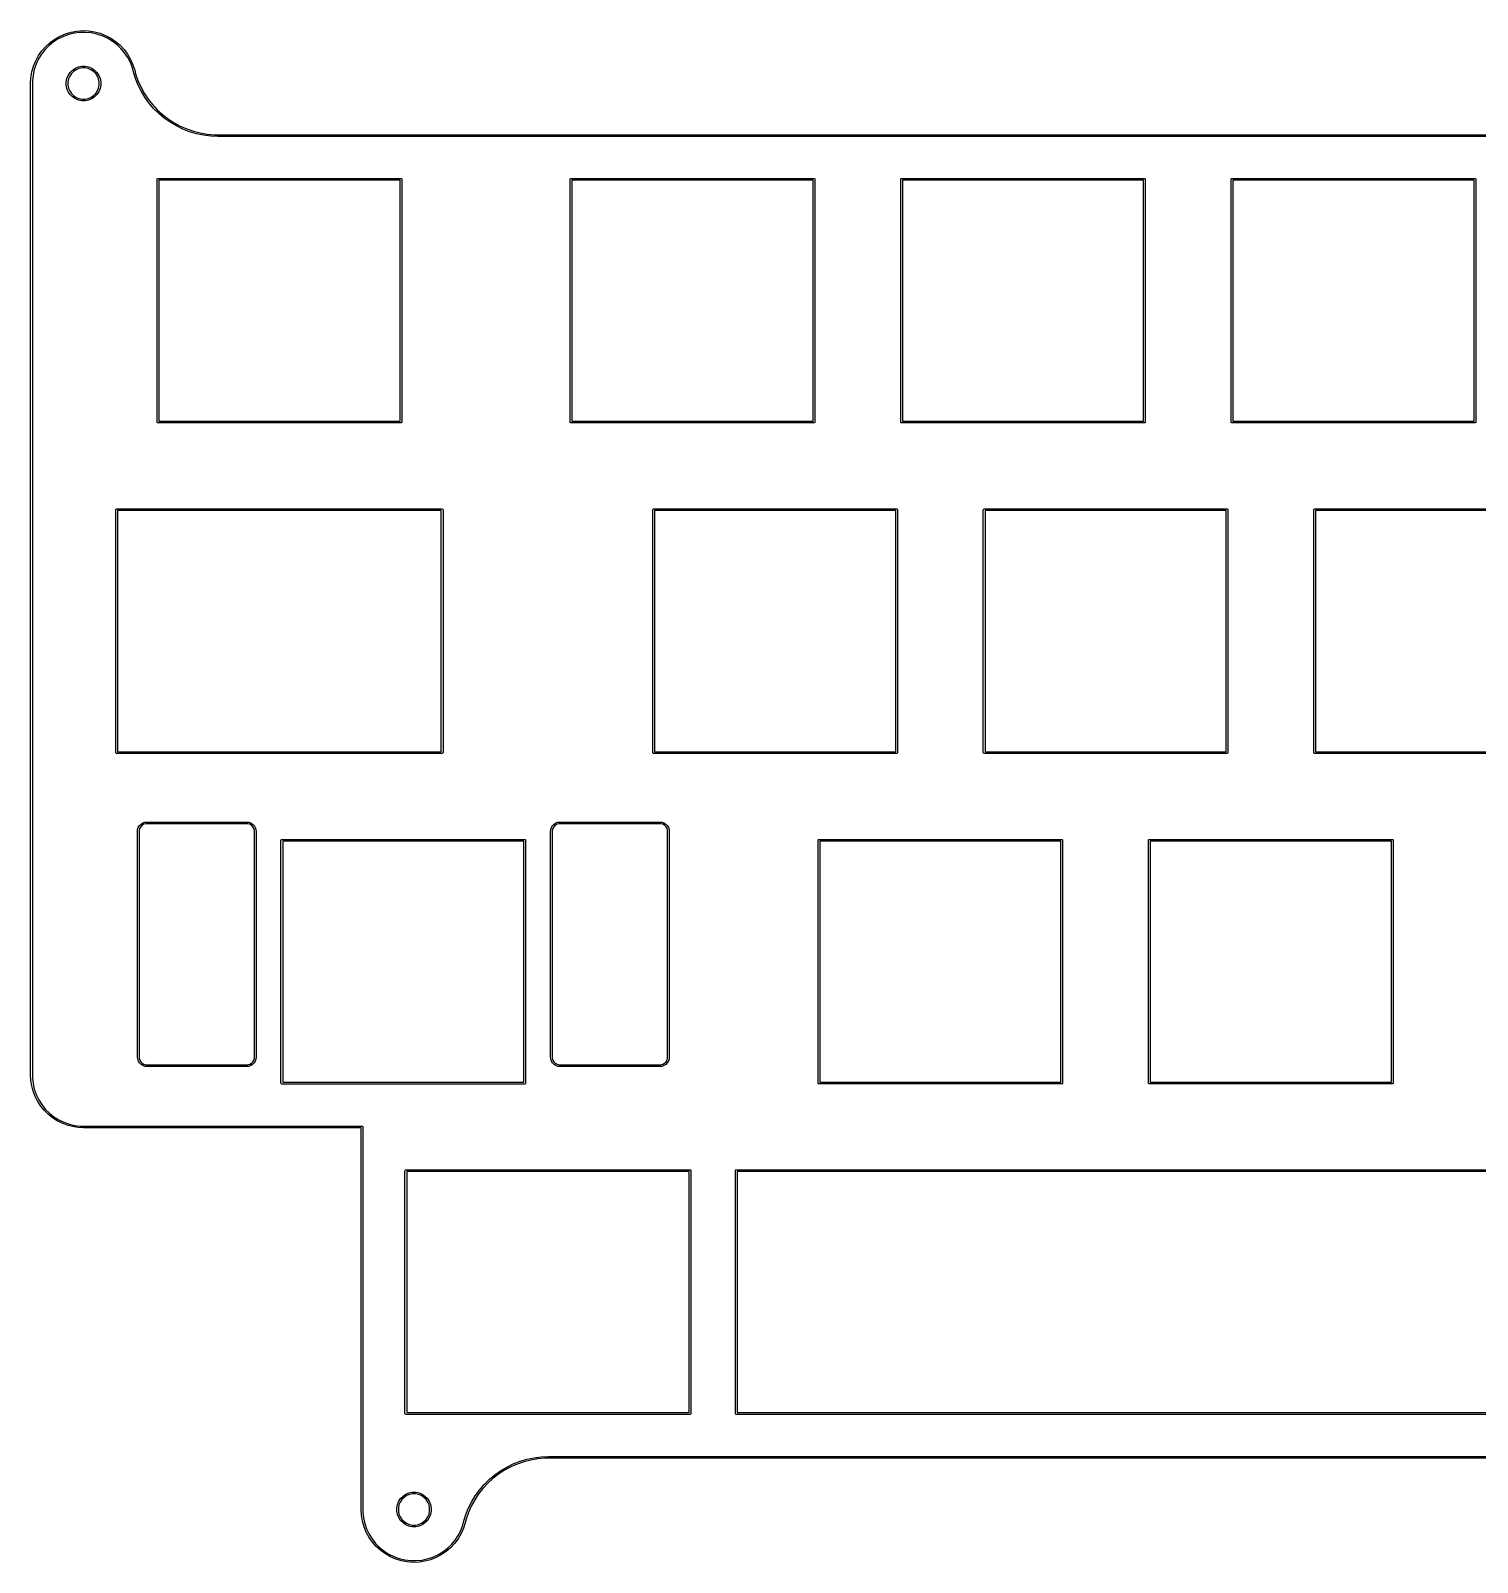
# Model space of a CAD drawing. Header units: inches. Extents: x 16 to 28.4, y -8.3 to -4.8.
# Drawn here: x 16.029 to 19.313, y -8.278 to -4.802 of the extents above; entities that cross this region are included whole.
import ezdxf

# ---------------------------------------------------------------- set-up
doc = ezdxf.new("R2010")
doc.units = ezdxf.units.IN
doc.header["$MEASUREMENT"] = 0
doc.layers.add('Edge.Cuts', color=52, linetype='CONTINUOUS', true_color=0xc2c200)

msp = doc.modelspace()

# ---------------------------------------------------------------- linework, layer by layer
at = {"layer": 'Edge.Cuts', "linetype": 'CONTINUOUS'}
for p, q in [((16.0638, -4.8376), (16.0737, -4.8286)), ((16.0812, -4.8276), (16.0711, -4.8358)), ((16.0737, -4.8286), (16.0845, -4.8208)), ((16.092, -4.8207), (16.0812, -4.8276)), ((16.0845, -4.8208), (16.0961, -4.8143)), ((16.1036, -4.8149), (16.092, -4.8207)), ((16.0961, -4.8143), (16.1083, -4.809)), ((16.1158, -4.8105), (16.1036, -4.8149)), ((16.1083, -4.809), (16.1211, -4.8052)), ((16.1283, -4.8075), (16.1158, -4.8105)), ((16.1211, -4.8052), (16.1342, -4.8028)), ((16.1411, -4.8058), (16.1283, -4.8075)), ((16.1342, -4.8028), (16.1475, -4.8018)), ((16.154, -4.8057), (16.1411, -4.8058)), ((16.1475, -4.8018), (16.1609, -4.8023)), ((16.1669, -4.8069), (16.154, -4.8057)), ((16.1609, -4.8023), (16.174, -4.8044)), ((16.1796, -4.8095), (16.1669, -4.8069)), ((16.174, -4.8044), (16.1869, -4.8078)), ((16.1918, -4.8136), (16.1796, -4.8095)), ((16.1869, -4.8078), (16.1993, -4.8127)), ((16.2036, -4.819), (16.1918, -4.8136)), ((16.1993, -4.8127), (16.2111, -4.8189)), ((16.2146, -4.8256), (16.2036, -4.819)), ((16.2111, -4.8189), (16.2222, -4.8264)), ((16.2249, -4.8334), (16.2146, -4.8256)), ((16.2222, -4.8264), (16.2323, -4.835)), ((16.0409, -4.8702), (16.0473, -4.8585)), ((16.0473, -4.8661), (16.0417, -4.8778)), ((16.0473, -4.8585), (16.055, -4.8476)), ((16.0541, -4.8551), (16.0473, -4.8661)), ((16.0621, -4.845), (16.0541, -4.8551)), ((16.055, -4.8476), (16.0638, -4.8376)), ((16.0711, -4.8358), (16.0621, -4.845)), ((16.2343, -4.8424), (16.2249, -4.8334)), ((16.2323, -4.835), (16.2414, -4.8448)), ((16.2425, -4.8523), (16.2343, -4.8424)), ((16.2414, -4.8448), (16.2494, -4.8555)), ((16.2497, -4.863), (16.2425, -4.8523)), ((16.2494, -4.8555), (16.2562, -4.867)), ((16.2556, -4.8745), (16.2497, -4.863)), ((16.03, -4.9086), (16.0322, -4.8954)), ((16.0322, -4.8954), (16.0359, -4.8826)), ((16.0375, -4.89), (16.0347, -4.9026)), ((16.0359, -4.8826), (16.0409, -4.8702)), ((16.0417, -4.8778), (16.0375, -4.89)), ((16.1146, -4.9033), (16.1189, -4.8969)), ((16.1218, -4.8993), (16.118, -4.9051)), ((16.1189, -4.8969), (16.1244, -4.8914)), ((16.1268, -4.8944), (16.1218, -4.8993)), ((16.1244, -4.8914), (16.1308, -4.8872)), ((16.1326, -4.8905), (16.1268, -4.8944)), ((16.1308, -4.8872), (16.1379, -4.8842)), ((16.139, -4.8878), (16.1326, -4.8905)), ((16.1379, -4.8842), (16.1455, -4.8827)), ((16.1459, -4.8864), (16.139, -4.8878)), ((16.1455, -4.8827), (16.1532, -4.8827)), ((16.1529, -4.8864), (16.1459, -4.8864)), ((16.1597, -4.8878), (16.1529, -4.8864)), ((16.1532, -4.8827), (16.1608, -4.8842)), ((16.1661, -4.8905), (16.1597, -4.8878)), ((16.1608, -4.8842), (16.1679, -4.8872)), ((16.1719, -4.8944), (16.1661, -4.8905)), ((16.1679, -4.8872), (16.1743, -4.8914)), ((16.1769, -4.8993), (16.1719, -4.8944)), ((16.1743, -4.8914), (16.1798, -4.8969)), ((16.1808, -4.9051), (16.1769, -4.8993)), ((16.1798, -4.8969), (16.1841, -4.9033)), ((16.2602, -4.8866), (16.2556, -4.8745)), ((16.2562, -4.867), (16.2616, -4.8791)), ((16.2618, -4.8928), (16.2602, -4.8866)), ((16.2616, -4.8791), (16.2656, -4.8919)), ((16.2666, -4.9085), (16.2618, -4.8928)), ((16.2656, -4.8919), (16.2656, -4.8919)), ((16.2656, -4.8919), (16.2656, -4.8919)), ((16.2656, -4.8919), (16.2676, -4.8996)), ((16.2676, -4.8996), (16.2729, -4.9148)), ((16.0293, -4.9219), (16.03, -4.9086)), ((16.0293, -7.1719), (16.0293, -4.9219)), ((16.0347, -4.9026), (16.0332, -4.9154)), ((16.0332, -4.9154), (16.0332, -4.9219)), ((16.0332, -4.9219), (16.0332, -7.1719)), ((16.1102, -4.918), (16.1117, -4.9104)), ((16.1102, -4.9184), (16.1102, -4.918)), ((16.1102, -4.9257), (16.1102, -4.9184)), ((16.1117, -4.9333), (16.1102, -4.9257)), ((16.1117, -4.9104), (16.1146, -4.9033)), ((16.1146, -4.9404), (16.1117, -4.9333)), ((16.1153, -4.9115), (16.1139, -4.9184)), ((16.1139, -4.9184), (16.1139, -4.9254)), ((16.1139, -4.9254), (16.1153, -4.9322)), ((16.118, -4.9051), (16.1153, -4.9115)), ((16.1153, -4.9322), (16.118, -4.9387)), ((16.1834, -4.9115), (16.1808, -4.9051)), ((16.1808, -4.9387), (16.1834, -4.9322)), ((16.1848, -4.9184), (16.1834, -4.9115)), ((16.1834, -4.9322), (16.1848, -4.9254)), ((16.1841, -4.9033), (16.187, -4.9104)), ((16.187, -4.9333), (16.1841, -4.9404)), ((16.1848, -4.9254), (16.1848, -4.9184)), ((16.187, -4.9104), (16.1885, -4.918)), ((16.1885, -4.9257), (16.187, -4.9333)), ((16.1885, -4.918), (16.1885, -4.9257)), ((16.2726, -4.9237), (16.2666, -4.9085)), ((16.2798, -4.9384), (16.2726, -4.9237)), ((16.2729, -4.9148), (16.2794, -4.9295)), ((16.2794, -4.9295), (16.2871, -4.9436)), ((16.1189, -4.9469), (16.1146, -4.9404)), ((16.118, -4.9387), (16.1218, -4.9445)), ((16.1244, -4.9523), (16.1189, -4.9469)), ((16.1218, -4.9445), (16.1268, -4.9494)), ((16.1308, -4.9566), (16.1244, -4.9523)), ((16.1268, -4.9494), (16.1326, -4.9533)), ((16.1379, -4.9595), (16.1308, -4.9566)), ((16.1326, -4.9533), (16.139, -4.9559)), ((16.1455, -4.9611), (16.1379, -4.9595)), ((16.139, -4.9559), (16.1459, -4.9573)), ((16.1532, -4.9611), (16.1455, -4.9611)), ((16.1459, -4.9573), (16.1529, -4.9573)), ((16.1529, -4.9573), (16.1597, -4.9559)), ((16.1608, -4.9595), (16.1532, -4.9611)), ((16.1597, -4.9559), (16.1661, -4.9533)), ((16.1679, -4.9566), (16.1608, -4.9595)), ((16.1661, -4.9533), (16.1719, -4.9494)), ((16.1743, -4.9523), (16.1679, -4.9566)), ((16.1719, -4.9494), (16.1769, -4.9445)), ((16.1798, -4.9469), (16.1743, -4.9523)), ((16.1769, -4.9445), (16.1808, -4.9387)), ((16.1841, -4.9404), (16.1798, -4.9469)), ((16.2883, -4.9525), (16.2798, -4.9384)), ((16.2871, -4.9436), (16.296, -4.957)), ((16.2978, -4.9658), (16.2883, -4.9525)), ((16.296, -4.957), (16.3059, -4.9696)), ((16.3084, -4.9782), (16.2978, -4.9658)), ((16.3059, -4.9696), (16.3168, -4.9814)), ((16.32, -4.9898), (16.3084, -4.9782)), ((16.3168, -4.9814), (16.3286, -4.9923)), ((16.3326, -5.0003), (16.32, -4.9898)), ((16.3286, -4.9923), (16.3413, -5.0021)), ((16.3459, -5.0098), (16.3326, -5.0003)), ((16.3413, -5.0021), (16.3548, -5.0109)), ((16.36, -5.0182), (16.3459, -5.0098)), ((16.3548, -5.0109), (16.3689, -5.0185)), ((16.3747, -5.0253), (16.36, -5.0182)), ((16.3689, -5.0185), (16.3837, -5.0249)), ((16.39, -5.0313), (16.3747, -5.0253)), ((16.3837, -5.0249), (16.3989, -5.0301)), ((16.4057, -5.0359), (16.39, -5.0313)), ((16.3989, -5.0301), (16.4144, -5.0341)), ((16.4217, -5.0393), (16.4057, -5.0359)), ((16.4144, -5.0341), (16.4303, -5.0367)), ((16.438, -5.0413), (16.4217, -5.0393)), ((16.4303, -5.0367), (16.4463, -5.038)), ((16.4463, -5.038), (16.4543, -5.038)), ((16.4543, -5.038), (16.4543, -5.038)), ((16.4543, -5.038), (20.384, -5.038)), ((16.4543, -5.042), (16.438, -5.0413)), ((20.384, -5.042), (16.4543, -5.042)), ((16.4543, -5.042), (16.4543, -5.042)), ((16.4543, -5.042), (16.4543, -5.042)), ((16.3164, -5.1392), (16.3165, -5.1384)), ((16.3164, -5.6904), (16.3164, -5.1392)), ((16.3165, -5.1384), (16.3176, -5.1374)), ((16.3176, -5.1374), (16.3184, -5.1372)), ((16.3184, -5.1372), (16.8695, -5.1372)), ((16.3203, -5.1412), (16.3203, -5.6884)), ((16.8676, -5.1412), (16.3203, -5.1412)), ((16.8676, -5.6884), (16.8676, -5.1412)), ((16.8695, -5.1372), (16.8703, -5.1374)), ((16.8703, -5.1374), (16.8714, -5.1384)), ((16.8714, -5.1384), (16.8715, -5.1392)), ((16.8715, -5.1392), (16.8715, -5.6904)), ((17.2539, -5.1392), (17.254, -5.1384)), ((17.2539, -5.6904), (17.2539, -5.1392)), ((17.254, -5.1384), (17.2551, -5.1374)), ((17.2551, -5.1374), (17.2559, -5.1372)), ((17.2559, -5.1372), (17.807, -5.1372)), ((17.2578, -5.1412), (17.2578, -5.6884)), ((17.8051, -5.1412), (17.2578, -5.1412)), ((17.8051, -5.6884), (17.8051, -5.1412)), ((17.807, -5.1372), (17.8078, -5.1374)), ((17.8078, -5.1374), (17.8089, -5.1384)), ((17.8089, -5.1384), (17.809, -5.1392)), ((17.809, -5.1392), (17.809, -5.6904)), ((18.0039, -5.1392), (18.004, -5.1384)), ((18.0039, -5.6904), (18.0039, -5.1392)), ((18.004, -5.1384), (18.0051, -5.1374)), ((18.0051, -5.1374), (18.0059, -5.1372)), ((18.0059, -5.1372), (18.557, -5.1372)), ((18.0078, -5.1412), (18.0078, -5.6884)), ((18.5551, -5.1412), (18.0078, -5.1412)), ((18.5551, -5.6884), (18.5551, -5.1412)), ((18.557, -5.1372), (18.5578, -5.1374)), ((18.5578, -5.1374), (18.5589, -5.1384)), ((18.5589, -5.1384), (18.559, -5.1392)), ((18.559, -5.1392), (18.559, -5.6904)), ((18.7539, -5.1392), (18.754, -5.1384)), ((18.7539, -5.6904), (18.7539, -5.1392)), ((18.754, -5.1384), (18.7551, -5.1374)), ((18.7551, -5.1374), (18.7559, -5.1372)), ((18.7559, -5.1372), (19.307, -5.1372)), ((18.7578, -5.1412), (18.7578, -5.6884)), ((19.3051, -5.1412), (18.7578, -5.1412)), ((19.3051, -5.6884), (19.3051, -5.1412)), ((19.307, -5.1372), (19.3078, -5.1374)), ((19.3078, -5.1374), (19.3089, -5.1384)), ((19.3089, -5.1384), (19.309, -5.1392)), ((19.309, -5.1392), (19.309, -5.6904)), ((16.3165, -5.6911), (16.3164, -5.6904)), ((16.3176, -5.6922), (16.3165, -5.6911)), ((16.3184, -5.6923), (16.3176, -5.6922)), ((16.8695, -5.6923), (16.3184, -5.6923)), ((16.3203, -5.6884), (16.8676, -5.6884)), ((16.8703, -5.6922), (16.8695, -5.6923)), ((16.8714, -5.6911), (16.8703, -5.6922)), ((16.8715, -5.6904), (16.8714, -5.6911)), ((17.254, -5.6911), (17.2539, -5.6904)), ((17.2551, -5.6922), (17.254, -5.6911)), ((17.2559, -5.6923), (17.2551, -5.6922)), ((17.807, -5.6923), (17.2559, -5.6923)), ((17.2578, -5.6884), (17.8051, -5.6884)), ((17.8078, -5.6922), (17.807, -5.6923)), ((17.8089, -5.6911), (17.8078, -5.6922)), ((17.809, -5.6904), (17.8089, -5.6911)), ((18.004, -5.6911), (18.0039, -5.6904)), ((18.0051, -5.6922), (18.004, -5.6911)), ((18.0059, -5.6923), (18.0051, -5.6922)), ((18.557, -5.6923), (18.0059, -5.6923)), ((18.0078, -5.6884), (18.5551, -5.6884)), ((18.5578, -5.6922), (18.557, -5.6923)), ((18.5589, -5.6911), (18.5578, -5.6922)), ((18.559, -5.6904), (18.5589, -5.6911)), ((18.754, -5.6911), (18.7539, -5.6904)), ((18.7551, -5.6922), (18.754, -5.6911)), ((18.7559, -5.6923), (18.7551, -5.6922)), ((19.307, -5.6923), (18.7559, -5.6923)), ((18.7578, -5.6884), (19.3051, -5.6884)), ((19.3078, -5.6922), (19.307, -5.6923)), ((19.3089, -5.6911), (19.3078, -5.6922)), ((19.309, -5.6904), (19.3089, -5.6911)), ((16.2226, -5.8892), (16.2228, -5.8884)), ((16.2226, -6.4404), (16.2226, -5.8892)), ((16.2228, -5.8884), (16.2239, -5.8874)), ((16.2239, -5.8874), (16.2246, -5.8872)), ((16.2246, -5.8872), (16.9633, -5.8872)), ((16.2266, -5.8912), (16.2266, -6.4384)), ((16.9613, -5.8912), (16.2266, -5.8912)), ((16.9613, -6.4384), (16.9613, -5.8912)), ((16.9633, -5.8872), (16.964, -5.8874)), ((16.964, -5.8874), (16.9651, -5.8884)), ((16.9651, -5.8884), (16.9653, -5.8892)), ((16.9653, -5.8892), (16.9653, -6.4404)), ((17.4414, -5.8892), (17.4415, -5.8884)), ((17.4414, -6.4404), (17.4414, -5.8892)), ((17.4415, -5.8884), (17.4426, -5.8874)), ((17.4426, -5.8874), (17.4434, -5.8872)), ((17.4434, -5.8872), (17.9945, -5.8872)), ((17.4453, -5.8912), (17.4453, -6.4384)), ((17.9926, -5.8912), (17.4453, -5.8912)), ((17.9926, -6.4384), (17.9926, -5.8912)), ((17.9945, -5.8872), (17.9953, -5.8874)), ((17.9953, -5.8874), (17.9964, -5.8884)), ((17.9964, -5.8884), (17.9965, -5.8892)), ((17.9965, -5.8892), (17.9965, -6.4404)), ((18.1914, -5.8892), (18.1915, -5.8884)), ((18.1914, -6.4404), (18.1914, -5.8892)), ((18.1915, -5.8884), (18.1926, -5.8874)), ((18.1926, -5.8874), (18.1934, -5.8872)), ((18.1934, -5.8872), (18.7445, -5.8872)), ((18.1953, -5.8912), (18.1953, -6.4384)), ((18.7426, -5.8912), (18.1953, -5.8912)), ((18.7426, -6.4384), (18.7426, -5.8912)), ((18.7445, -5.8872), (18.7453, -5.8874)), ((18.7453, -5.8874), (18.7464, -5.8884)), ((18.7464, -5.8884), (18.7465, -5.8892)), ((18.7465, -5.8892), (18.7465, -6.4404)), ((18.9414, -5.8892), (18.9415, -5.8884)), ((18.9414, -6.4404), (18.9414, -5.8892)), ((18.9415, -5.8884), (18.9426, -5.8874)), ((18.9426, -5.8874), (18.9434, -5.8872)), ((18.9434, -5.8872), (19.4945, -5.8872)), ((18.9453, -5.8912), (18.9453, -6.4384)), ((19.4926, -5.8912), (18.9453, -5.8912)), ((16.2228, -6.4411), (16.2226, -6.4404)), ((16.2239, -6.4422), (16.2228, -6.4411)), ((16.2246, -6.4423), (16.2239, -6.4422)), ((16.9633, -6.4423), (16.2246, -6.4423)), ((16.2266, -6.4384), (16.9613, -6.4384)), ((16.964, -6.4422), (16.9633, -6.4423)), ((16.9651, -6.4411), (16.964, -6.4422)), ((16.9653, -6.4404), (16.9651, -6.4411)), ((17.4415, -6.4411), (17.4414, -6.4404)), ((17.4426, -6.4422), (17.4415, -6.4411)), ((17.4434, -6.4423), (17.4426, -6.4422)), ((17.9945, -6.4423), (17.4434, -6.4423)), ((17.4453, -6.4384), (17.9926, -6.4384)), ((17.9953, -6.4422), (17.9945, -6.4423)), ((17.9964, -6.4411), (17.9953, -6.4422)), ((17.9965, -6.4404), (17.9964, -6.4411)), ((18.1915, -6.4411), (18.1914, -6.4404)), ((18.1926, -6.4422), (18.1915, -6.4411)), ((18.1934, -6.4423), (18.1926, -6.4422)), ((18.7445, -6.4423), (18.1934, -6.4423)), ((18.1953, -6.4384), (18.7426, -6.4384)), ((18.7453, -6.4422), (18.7445, -6.4423)), ((18.7464, -6.4411), (18.7453, -6.4422)), ((18.7465, -6.4404), (18.7464, -6.4411)), ((18.9415, -6.4411), (18.9414, -6.4404)), ((18.9426, -6.4422), (18.9415, -6.4411)), ((18.9434, -6.4423), (18.9426, -6.4422)), ((19.4945, -6.4423), (18.9434, -6.4423)), ((18.9453, -6.4384), (19.4926, -6.4384)), ((16.2763, -6.606), (16.2798, -6.6026)), ((16.2798, -6.6026), (16.2839, -6.6)), ((16.2864, -6.603), (16.2824, -6.6053)), ((16.2839, -6.6), (16.2884, -6.5984)), ((16.2909, -6.6018), (16.2864, -6.603)), ((16.2884, -6.5984), (16.2933, -6.5979)), ((16.2933, -6.6018), (16.2909, -6.6018)), ((16.2933, -6.5979), (16.2933, -6.5979)), ((16.2933, -6.5979), (16.5196, -6.5979)), ((16.5196, -6.6018), (16.2933, -6.6018)), ((16.2933, -6.6018), (16.2933, -6.6018)), ((16.2933, -6.6018), (16.2933, -6.6018)), ((16.5196, -6.5979), (16.5245, -6.5984)), ((16.5196, -6.5979), (16.5196, -6.5979)), ((16.5196, -6.6018), (16.5196, -6.6018)), ((16.5196, -6.6018), (16.5196, -6.6018)), ((16.522, -6.6018), (16.5196, -6.6018)), ((16.5265, -6.603), (16.522, -6.6018)), ((16.5245, -6.5984), (16.529, -6.6)), ((16.5305, -6.6053), (16.5265, -6.603)), ((16.529, -6.6), (16.5331, -6.6026)), ((16.5331, -6.6026), (16.5366, -6.606)), ((17.2138, -6.606), (17.2173, -6.6026)), ((17.2173, -6.6026), (17.2214, -6.6)), ((17.2239, -6.603), (17.2199, -6.6053)), ((17.2214, -6.6), (17.2259, -6.5984)), ((17.2284, -6.6018), (17.2239, -6.603)), ((17.2259, -6.5984), (17.2308, -6.5979)), ((17.2308, -6.6018), (17.2284, -6.6018)), ((17.2308, -6.5979), (17.2308, -6.5979)), ((17.2308, -6.5979), (17.4571, -6.5979)), ((17.4571, -6.6018), (17.2308, -6.6018)), ((17.2308, -6.6018), (17.2308, -6.6018)), ((17.2308, -6.6018), (17.2308, -6.6018)), ((17.4571, -6.5979), (17.462, -6.5984)), ((17.4571, -6.5979), (17.4571, -6.5979)), ((17.4571, -6.6018), (17.4571, -6.6018)), ((17.4571, -6.6018), (17.4571, -6.6018)), ((17.4595, -6.6018), (17.4571, -6.6018)), ((17.464, -6.603), (17.4595, -6.6018)), ((17.462, -6.5984), (17.4665, -6.6)), ((17.468, -6.6053), (17.464, -6.603)), ((17.4665, -6.6), (17.4706, -6.6026)), ((17.4706, -6.6026), (17.4741, -6.606)), ((16.2716, -6.6195), (16.2721, -6.6147)), ((16.2717, -7.1313), (16.2716, -6.6195)), ((16.2716, -6.6195), (16.2716, -6.6195)), ((16.2716, -6.6195), (16.2716, -6.6195)), ((16.2721, -6.6147), (16.2737, -6.6101)), ((16.2737, -6.6101), (16.2763, -6.606)), ((16.2767, -6.6127), (16.2755, -6.6172)), ((16.2755, -6.6172), (16.2755, -6.6195)), ((16.2755, -6.6195), (16.2755, -6.6195)), ((16.2755, -6.6195), (16.2756, -7.1313)), ((16.2791, -6.6086), (16.2767, -6.6127)), ((16.2824, -6.6053), (16.2791, -6.6086)), ((16.5338, -6.6086), (16.5305, -6.6053)), ((16.5361, -6.6127), (16.5338, -6.6086)), ((16.5374, -6.6172), (16.5361, -6.6127)), ((16.5366, -6.606), (16.5391, -6.6101)), ((16.5374, -6.6195), (16.5374, -6.6172)), ((16.5374, -7.1313), (16.5374, -6.6195)), ((16.5374, -6.6195), (16.5374, -6.6195)), ((16.5374, -6.6195), (16.5374, -6.6195)), ((16.5391, -6.6101), (16.5407, -6.6147)), ((16.5407, -6.6147), (16.5413, -6.6195)), ((16.5413, -6.6195), (16.5413, -6.6195)), ((16.5413, -6.6195), (16.5413, -7.1313)), ((16.5974, -6.6394), (16.5976, -6.6386)), ((16.5974, -7.1906), (16.5974, -6.6394)), ((16.5976, -6.6386), (16.5987, -6.6376)), ((16.5987, -6.6376), (16.5994, -6.6374)), ((16.5994, -6.6374), (17.1506, -6.6374)), ((17.1506, -6.6374), (17.1513, -6.6376)), ((17.1513, -6.6376), (17.1524, -6.6386)), ((17.1524, -6.6386), (17.1526, -6.6394)), ((17.1526, -6.6394), (17.1526, -7.1906)), ((17.2091, -6.6195), (17.2096, -6.6147)), ((17.2091, -7.1313), (17.2091, -6.6195)), ((17.2091, -6.6195), (17.2091, -6.6195)), ((17.2096, -6.6147), (17.2112, -6.6101)), ((17.2112, -6.6101), (17.2138, -6.606)), ((17.2142, -6.6127), (17.213, -6.6172)), ((17.213, -6.6172), (17.213, -6.6195)), ((17.213, -6.6195), (17.213, -6.6195)), ((17.213, -6.6195), (17.213, -7.1313)), ((17.2166, -6.6086), (17.2142, -6.6127)), ((17.2199, -6.6053), (17.2166, -6.6086)), ((17.4713, -6.6086), (17.468, -6.6053)), ((17.4736, -6.6127), (17.4713, -6.6086)), ((17.4749, -6.6172), (17.4736, -6.6127)), ((17.4741, -6.606), (17.4766, -6.6101)), ((17.4749, -6.6195), (17.4749, -6.6172)), ((17.4749, -7.1313), (17.4749, -6.6195)), ((17.4749, -6.6195), (17.4749, -6.6195)), ((17.4749, -6.6195), (17.4749, -6.6195)), ((17.4766, -6.6101), (17.4782, -6.6147)), ((17.4782, -6.6147), (17.4788, -6.6195)), ((17.4788, -6.6195), (17.4788, -6.6195)), ((17.4788, -6.6195), (17.4788, -7.1313)), ((17.8164, -6.6392), (17.8165, -6.6384)), ((17.8164, -7.1904), (17.8164, -6.6392)), ((17.8165, -6.6384), (17.8176, -6.6374)), ((17.8176, -6.6374), (17.8184, -6.6372)), ((17.8184, -6.6372), (18.3695, -6.6372)), ((18.3695, -6.6372), (18.3703, -6.6374)), ((18.3703, -6.6374), (18.3714, -6.6384)), ((18.3714, -6.6384), (18.3715, -6.6392)), ((18.3715, -6.6392), (18.3715, -7.1904)), ((18.5664, -6.6392), (18.5665, -6.6384)), ((18.5664, -7.1904), (18.5664, -6.6392)), ((18.5665, -6.6384), (18.5676, -6.6374)), ((18.5676, -6.6374), (18.5684, -6.6372)), ((18.5684, -6.6372), (19.1195, -6.6372)), ((19.1195, -6.6372), (19.1203, -6.6374)), ((19.1203, -6.6374), (19.1214, -6.6384)), ((19.1214, -6.6384), (19.1215, -6.6392)), ((19.1215, -6.6392), (19.1215, -7.1904)), ((16.6014, -6.6414), (16.6014, -7.1886)), ((17.1486, -6.6414), (16.6014, -6.6414)), ((17.1486, -7.1886), (17.1486, -6.6414)), ((17.8203, -6.6412), (17.8203, -7.1884)), ((18.3676, -6.6412), (17.8203, -6.6412)), ((18.3676, -7.1884), (18.3676, -6.6412)), ((18.5703, -6.6412), (18.5703, -7.1884)), ((19.1176, -6.6412), (18.5703, -6.6412)), ((19.1176, -7.1884), (19.1176, -6.6412)), ((16.2722, -7.1361), (16.2717, -7.1313)), ((16.2717, -7.1313), (16.2717, -7.1313)), ((16.2738, -7.1407), (16.2722, -7.1361)), ((16.2764, -7.1448), (16.2738, -7.1407)), ((16.2756, -7.1313), (16.2756, -7.1313)), ((16.2756, -7.1313), (16.2756, -7.1313)), ((16.2756, -7.1313), (16.2756, -7.1337)), ((16.2756, -7.1337), (16.2768, -7.1382)), ((16.2798, -7.1483), (16.2764, -7.1448)), ((16.2768, -7.1382), (16.2791, -7.1422)), ((16.2791, -7.1422), (16.2824, -7.1455)), ((16.2839, -7.1508), (16.2798, -7.1483)), ((16.2824, -7.1455), (16.2865, -7.1478)), ((16.2885, -7.1524), (16.2839, -7.1508)), ((16.2865, -7.1478), (16.291, -7.149)), ((16.2933, -7.153), (16.2885, -7.1524)), ((16.291, -7.149), (16.2933, -7.149)), ((16.2933, -7.149), (16.5196, -7.149)), ((16.5196, -7.153), (16.2933, -7.153)), ((16.2933, -7.153), (16.2933, -7.153)), ((16.2933, -7.153), (16.2933, -7.153)), ((16.5196, -7.149), (16.522, -7.149)), ((16.5245, -7.1524), (16.5196, -7.153)), ((16.5196, -7.153), (16.5196, -7.153)), ((16.5196, -7.153), (16.5196, -7.153)), ((16.522, -7.149), (16.5265, -7.1478)), ((16.529, -7.1508), (16.5245, -7.1524)), ((16.5265, -7.1478), (16.5305, -7.1455)), ((16.5331, -7.1483), (16.529, -7.1508)), ((16.5305, -7.1455), (16.5338, -7.1422)), ((16.5366, -7.1448), (16.5331, -7.1483)), ((16.5338, -7.1422), (16.5361, -7.1382)), ((16.5361, -7.1382), (16.5374, -7.1337)), ((16.5391, -7.1407), (16.5366, -7.1448)), ((16.5374, -7.1337), (16.5374, -7.1313)), ((16.5407, -7.1361), (16.5391, -7.1407)), ((16.5413, -7.1313), (16.5407, -7.1361)), ((16.5413, -7.1313), (16.5413, -7.1313)), ((17.2096, -7.1361), (17.2091, -7.1313)), ((17.2091, -7.1313), (17.2091, -7.1313)), ((17.2091, -7.1313), (17.2091, -7.1313)), ((17.2112, -7.1407), (17.2096, -7.1361)), ((17.2138, -7.1448), (17.2112, -7.1407)), ((17.213, -7.1313), (17.213, -7.1337)), ((17.213, -7.1337), (17.2142, -7.1382)), ((17.2173, -7.1483), (17.2138, -7.1448)), ((17.2142, -7.1382), (17.2166, -7.1422)), ((17.2166, -7.1422), (17.2199, -7.1455)), ((17.2214, -7.1508), (17.2173, -7.1483)), ((17.2199, -7.1455), (17.2239, -7.1478)), ((17.2259, -7.1524), (17.2214, -7.1508)), ((17.2239, -7.1478), (17.2284, -7.149)), ((17.2308, -7.153), (17.2259, -7.1524)), ((17.2284, -7.149), (17.2308, -7.149)), ((17.2308, -7.149), (17.4571, -7.149)), ((17.4571, -7.153), (17.2308, -7.153)), ((17.2308, -7.153), (17.2308, -7.153)), ((17.2308, -7.153), (17.2308, -7.153)), ((17.4571, -7.149), (17.4595, -7.149)), ((17.462, -7.1524), (17.4571, -7.153)), ((17.4571, -7.153), (17.4571, -7.153)), ((17.4571, -7.153), (17.4571, -7.153)), ((17.4595, -7.149), (17.464, -7.1478)), ((17.4665, -7.1508), (17.462, -7.1524)), ((17.464, -7.1478), (17.468, -7.1455)), ((17.4706, -7.1483), (17.4665, -7.1508)), ((17.468, -7.1455), (17.4713, -7.1422)), ((17.4741, -7.1448), (17.4706, -7.1483)), ((17.4713, -7.1422), (17.4736, -7.1382)), ((17.4736, -7.1382), (17.4749, -7.1337)), ((17.4766, -7.1407), (17.4741, -7.1448)), ((17.4749, -7.1337), (17.4749, -7.1313)), ((17.4782, -7.1361), (17.4766, -7.1407)), ((17.4788, -7.1313), (17.4782, -7.1361)), ((17.4788, -7.1313), (17.4788, -7.1313)), ((16.0299, -7.1844), (16.0293, -7.1719)), ((16.0293, -7.1719), (16.0293, -7.1719)), ((16.0319, -7.1968), (16.0299, -7.1844)), ((16.0332, -7.1719), (16.0332, -7.1784)), ((16.0332, -7.1784), (16.0347, -7.1914)), ((16.0347, -7.1914), (16.0376, -7.2041)), ((16.5976, -7.1913), (16.5974, -7.1906)), ((16.5987, -7.1924), (16.5976, -7.1913)), ((16.5994, -7.1925), (16.5987, -7.1924)), ((17.1506, -7.1925), (16.5994, -7.1925)), ((16.6014, -7.1886), (17.1486, -7.1886)), ((17.1513, -7.1924), (17.1506, -7.1925)), ((17.1524, -7.1913), (17.1513, -7.1924)), ((17.1526, -7.1906), (17.1524, -7.1913)), ((17.8165, -7.1911), (17.8164, -7.1904)), ((17.8176, -7.1922), (17.8165, -7.1911)), ((17.8184, -7.1923), (17.8176, -7.1922)), ((18.3695, -7.1923), (17.8184, -7.1923)), ((17.8203, -7.1884), (18.3676, -7.1884)), ((18.3703, -7.1922), (18.3695, -7.1923)), ((18.3714, -7.1911), (18.3703, -7.1922)), ((18.3715, -7.1904), (18.3714, -7.1911)), ((18.5665, -7.1911), (18.5664, -7.1904)), ((18.5676, -7.1922), (18.5665, -7.1911)), ((18.5684, -7.1923), (18.5676, -7.1922)), ((19.1195, -7.1923), (18.5684, -7.1923)), ((18.5703, -7.1884), (19.1176, -7.1884)), ((19.1203, -7.1922), (19.1195, -7.1923)), ((19.1214, -7.1911), (19.1203, -7.1922)), ((19.1215, -7.1904), (19.1214, -7.1911)), ((16.0352, -7.209), (16.0319, -7.1968)), ((16.0397, -7.2207), (16.0352, -7.209)), ((16.0376, -7.2041), (16.0419, -7.2164)), ((16.0454, -7.2319), (16.0397, -7.2207)), ((16.0419, -7.2164), (16.0476, -7.2281)), ((16.0476, -7.2281), (16.0545, -7.2392)), ((16.0522, -7.2425), (16.0454, -7.2319)), ((16.0601, -7.2522), (16.0522, -7.2425)), ((16.0545, -7.2392), (16.0626, -7.2494)), ((16.069, -7.2611), (16.0601, -7.2522)), ((16.0626, -7.2494), (16.0718, -7.2586)), ((16.0788, -7.269), (16.069, -7.2611)), ((16.0718, -7.2586), (16.082, -7.2667)), ((16.0893, -7.2759), (16.0788, -7.269)), ((16.082, -7.2667), (16.0931, -7.2737)), ((16.1005, -7.2816), (16.0893, -7.2759)), ((16.0931, -7.2737), (16.1048, -7.2793)), ((16.1123, -7.2861), (16.1005, -7.2816)), ((16.1048, -7.2793), (16.1172, -7.2837)), ((16.1244, -7.2893), (16.1123, -7.2861)), ((16.1172, -7.2837), (16.1299, -7.2866)), ((16.1368, -7.2913), (16.1244, -7.2893)), ((16.1299, -7.2866), (16.1428, -7.288)), ((16.1494, -7.292), (16.1368, -7.2913)), ((16.1428, -7.288), (16.1494, -7.288)), ((16.1494, -7.288), (16.7812, -7.288)), ((16.7793, -7.292), (16.1494, -7.292)), ((16.1494, -7.292), (16.1494, -7.292)), ((16.1494, -7.292), (16.1494, -7.292)), ((16.7793, -8.1581), (16.7793, -7.292)), ((16.7812, -7.288), (16.782, -7.2882)), ((16.782, -7.2882), (16.7831, -7.2892)), ((16.7831, -7.2892), (16.7832, -7.29)), ((16.7832, -7.29), (16.7832, -8.1581)), ((16.8789, -7.3892), (16.879, -7.3884)), ((16.8789, -7.9404), (16.8789, -7.3892)), ((16.879, -7.3884), (16.8801, -7.3874)), ((16.8801, -7.3874), (16.8809, -7.3872)), ((16.8809, -7.3872), (17.5258, -7.3872)), ((16.8828, -7.3912), (16.8828, -7.9384)), ((17.5238, -7.3912), (16.8828, -7.3912)), ((17.5238, -7.9384), (17.5238, -7.3912)), ((17.5258, -7.3872), (17.5265, -7.3874)), ((17.5265, -7.3874), (17.5276, -7.3884)), ((17.5276, -7.3884), (17.5278, -7.3892)), ((17.5278, -7.3892), (17.5278, -7.9404)), ((17.6289, -7.3892), (17.629, -7.3884)), ((17.6289, -7.9404), (17.6289, -7.3892)), ((17.629, -7.3884), (17.6301, -7.3874)), ((17.6301, -7.3874), (17.6309, -7.3872)), ((17.6309, -7.3872), (19.8341, -7.3872)), ((19.8361, -7.3912), (17.6328, -7.3912)), ((17.6328, -7.3912), (17.6328, -7.9384)), ((16.879, -7.9411), (16.8789, -7.9404)), ((16.8801, -7.9422), (16.879, -7.9411)), ((16.8809, -7.9423), (16.8801, -7.9422)), ((17.5258, -7.9423), (16.8809, -7.9423)), ((16.8828, -7.9384), (17.5238, -7.9384)), ((17.5265, -7.9422), (17.5258, -7.9423)), ((17.5276, -7.9411), (17.5265, -7.9422)), ((17.5278, -7.9404), (17.5276, -7.9411)), ((17.629, -7.9411), (17.6289, -7.9404)), ((17.6301, -7.9422), (17.629, -7.9411)), ((17.6309, -7.9423), (17.6301, -7.9422)), ((19.9633, -7.9423), (17.6309, -7.9423)), ((17.6328, -7.9384), (19.9613, -7.9384)), ((17.0959, -8.0702), (17.11, -8.0618)), ((17.1189, -8.0615), (17.1048, -8.0691)), ((17.11, -8.0618), (17.1247, -8.0546)), ((17.1337, -8.055), (17.1189, -8.0615)), ((17.1247, -8.0546), (17.14, -8.0487)), ((17.1489, -8.0498), (17.1337, -8.055)), ((17.14, -8.0487), (17.1557, -8.0441)), ((17.1644, -8.0459), (17.1489, -8.0498)), ((17.1557, -8.0441), (17.1717, -8.0407)), ((17.1803, -8.0433), (17.1644, -8.0459)), ((17.1717, -8.0407), (17.188, -8.0387)), ((17.1963, -8.042), (17.1803, -8.0433)), ((17.188, -8.0387), (17.2043, -8.038)), ((17.2043, -8.042), (17.1963, -8.042)), ((17.2043, -8.038), (17.2043, -8.038)), ((17.2043, -8.038), (21.9138, -8.038)), ((21.9138, -8.042), (17.2043, -8.042)), ((17.2043, -8.042), (17.2043, -8.042)), ((17.2043, -8.042), (17.2043, -8.042)), ((17.0668, -8.0985), (17.0559, -8.1103)), ((17.0584, -8.1018), (17.07, -8.0902)), ((17.0786, -8.0877), (17.0668, -8.0985)), ((17.07, -8.0902), (17.0826, -8.0797)), ((17.0913, -8.0778), (17.0786, -8.0877)), ((17.0826, -8.0797), (17.0959, -8.0702)), ((17.1048, -8.0691), (17.0913, -8.0778)), ((16.8646, -8.1395), (16.8689, -8.1331)), ((16.8689, -8.1331), (16.8744, -8.1277)), ((16.8768, -8.1306), (16.8718, -8.1355)), ((16.8744, -8.1277), (16.8808, -8.1234)), ((16.8826, -8.1267), (16.8768, -8.1306)), ((16.8808, -8.1234), (16.8879, -8.1204)), ((16.889, -8.124), (16.8826, -8.1267)), ((16.8879, -8.1204), (16.8955, -8.1189)), ((16.8959, -8.1227), (16.889, -8.124)), ((16.8955, -8.1189), (16.9032, -8.1189)), ((16.9029, -8.1227), (16.8959, -8.1227)), ((16.9097, -8.124), (16.9029, -8.1227)), ((16.9032, -8.1189), (16.9108, -8.1204)), ((16.9161, -8.1267), (16.9097, -8.124)), ((16.9108, -8.1204), (16.9179, -8.1234)), ((16.9219, -8.1306), (16.9161, -8.1267)), ((16.9179, -8.1234), (16.9243, -8.1277)), ((16.9269, -8.1355), (16.9219, -8.1306)), ((16.9243, -8.1277), (16.9298, -8.1331)), ((16.9298, -8.1331), (16.9341, -8.1395)), ((17.0298, -8.1415), (17.0383, -8.1275)), ((17.046, -8.123), (17.0371, -8.1364)), ((17.0383, -8.1275), (17.0478, -8.1142)), ((17.0559, -8.1103), (17.046, -8.123)), ((17.0478, -8.1142), (17.0584, -8.1018)), ((16.78, -8.1714), (16.7793, -8.1581)), ((16.7793, -8.1581), (16.7793, -8.1581)), ((16.7832, -8.1581), (16.7832, -8.1646)), ((16.7832, -8.1646), (16.7847, -8.1774)), ((16.8602, -8.1542), (16.8617, -8.1467)), ((16.8602, -8.1546), (16.8602, -8.1542)), ((16.8602, -8.162), (16.8602, -8.1546)), ((16.8617, -8.1695), (16.8602, -8.162)), ((16.8617, -8.1467), (16.8646, -8.1395)), ((16.8653, -8.1478), (16.8639, -8.1546)), ((16.8639, -8.1546), (16.8639, -8.1616)), ((16.8639, -8.1616), (16.8653, -8.1684)), ((16.868, -8.1413), (16.8653, -8.1478)), ((16.8653, -8.1684), (16.868, -8.1749)), ((16.8718, -8.1355), (16.868, -8.1413)), ((16.9308, -8.1413), (16.9269, -8.1355)), ((16.9334, -8.1478), (16.9308, -8.1413)), ((16.9308, -8.1749), (16.9334, -8.1684)), ((16.9348, -8.1546), (16.9334, -8.1478)), ((16.9334, -8.1684), (16.9348, -8.1616)), ((16.9341, -8.1395), (16.937, -8.1467)), ((16.9348, -8.1616), (16.9348, -8.1546)), ((16.937, -8.1467), (16.9385, -8.1542)), ((16.9385, -8.162), (16.937, -8.1695)), ((16.9385, -8.1542), (16.9385, -8.162)), ((17.0166, -8.1715), (17.0226, -8.1562)), ((17.0229, -8.1652), (17.0176, -8.1803)), ((17.0226, -8.1562), (17.0298, -8.1415)), ((17.0294, -8.1505), (17.0229, -8.1652)), ((17.0371, -8.1364), (17.0294, -8.1505)), ((16.7822, -8.1846), (16.78, -8.1714)), ((16.7859, -8.1974), (16.7822, -8.1846)), ((16.7847, -8.1774), (16.7875, -8.19)), ((16.7909, -8.2097), (16.7859, -8.1974)), ((16.7875, -8.19), (16.7917, -8.2022)), ((16.7917, -8.2022), (16.7973, -8.2139)), ((16.8646, -8.1767), (16.8617, -8.1695)), ((16.8689, -8.1831), (16.8646, -8.1767)), ((16.868, -8.1749), (16.8718, -8.1807)), ((16.8744, -8.1885), (16.8689, -8.1831)), ((16.8718, -8.1807), (16.8768, -8.1856)), ((16.8808, -8.1928), (16.8744, -8.1885)), ((16.8768, -8.1856), (16.8826, -8.1895)), ((16.8879, -8.1958), (16.8808, -8.1928)), ((16.8826, -8.1895), (16.889, -8.1922)), ((16.8955, -8.1973), (16.8879, -8.1958)), ((16.889, -8.1922), (16.8959, -8.1935)), ((16.9032, -8.1973), (16.8955, -8.1973)), ((16.8959, -8.1935), (16.9029, -8.1935)), ((16.9029, -8.1935), (16.9097, -8.1922)), ((16.9108, -8.1958), (16.9032, -8.1973)), ((16.9097, -8.1922), (16.9161, -8.1895)), ((16.9179, -8.1928), (16.9108, -8.1958)), ((16.9161, -8.1895), (16.9219, -8.1856)), ((16.9243, -8.1885), (16.9179, -8.1928)), ((16.9219, -8.1856), (16.9269, -8.1807)), ((16.9298, -8.1831), (16.9243, -8.1885)), ((16.9269, -8.1807), (16.9308, -8.1749)), ((16.9341, -8.1767), (16.9298, -8.1831)), ((16.937, -8.1695), (16.9341, -8.1767)), ((17.0056, -8.2055), (17.0102, -8.1934)), ((17.0116, -8.2008), (17.0062, -8.213)), ((17.0102, -8.1934), (17.0118, -8.1871)), ((17.0156, -8.1881), (17.0116, -8.2008)), ((17.0118, -8.1871), (17.0166, -8.1715)), ((17.0118, -8.1871), (17.0118, -8.1871)), ((17.0176, -8.1803), (17.0156, -8.1881)), ((16.7973, -8.2214), (16.7909, -8.2097)), ((16.7973, -8.2139), (16.8041, -8.2248)), ((16.805, -8.2323), (16.7973, -8.2214)), ((16.8041, -8.2248), (16.8121, -8.235)), ((16.8138, -8.2424), (16.805, -8.2323)), ((16.8121, -8.235), (16.8211, -8.2442)), ((16.9749, -8.2465), (16.9843, -8.2376)), ((16.9914, -8.2352), (16.9823, -8.2449)), ((16.9843, -8.2376), (16.9925, -8.2277)), ((16.9994, -8.2245), (16.9914, -8.2352)), ((16.9925, -8.2277), (16.9997, -8.2169)), ((17.0062, -8.213), (16.9994, -8.2245)), ((16.9997, -8.2169), (17.0056, -8.2055)), ((16.8237, -8.2513), (16.8138, -8.2424)), ((16.8211, -8.2442), (16.8312, -8.2523)), ((16.8345, -8.2591), (16.8237, -8.2513)), ((16.8312, -8.2523), (16.842, -8.2593)), ((16.8461, -8.2657), (16.8345, -8.2591)), ((16.842, -8.2593), (16.8536, -8.265)), ((16.8583, -8.271), (16.8461, -8.2657)), ((16.8536, -8.265), (16.8658, -8.2695)), ((16.8711, -8.2748), (16.8583, -8.271)), ((16.8658, -8.2695), (16.8783, -8.2725)), ((16.8783, -8.2725), (16.8911, -8.2741)), ((16.904, -8.2743), (16.9169, -8.2731)), ((16.9169, -8.2731), (16.9296, -8.2704)), ((16.9369, -8.2721), (16.924, -8.2756)), ((16.9296, -8.2704), (16.9418, -8.2664)), ((16.9493, -8.2673), (16.9369, -8.2721)), ((16.9418, -8.2664), (16.9536, -8.261)), ((16.9611, -8.2611), (16.9493, -8.2673)), ((16.9536, -8.261), (16.9646, -8.2544)), ((16.9722, -8.2536), (16.9611, -8.2611)), ((16.9646, -8.2544), (16.9749, -8.2465)), ((16.9823, -8.2449), (16.9722, -8.2536)), ((16.8842, -8.2772), (16.8711, -8.2748)), ((16.8975, -8.2782), (16.8842, -8.2772)), ((16.8911, -8.2741), (16.904, -8.2743)), ((16.9109, -8.2776), (16.8975, -8.2782)), ((16.924, -8.2756), (16.9109, -8.2776))]:
    msp.add_line(p, q, dxfattribs=at)

doc.saveas('drawing.dxf')
